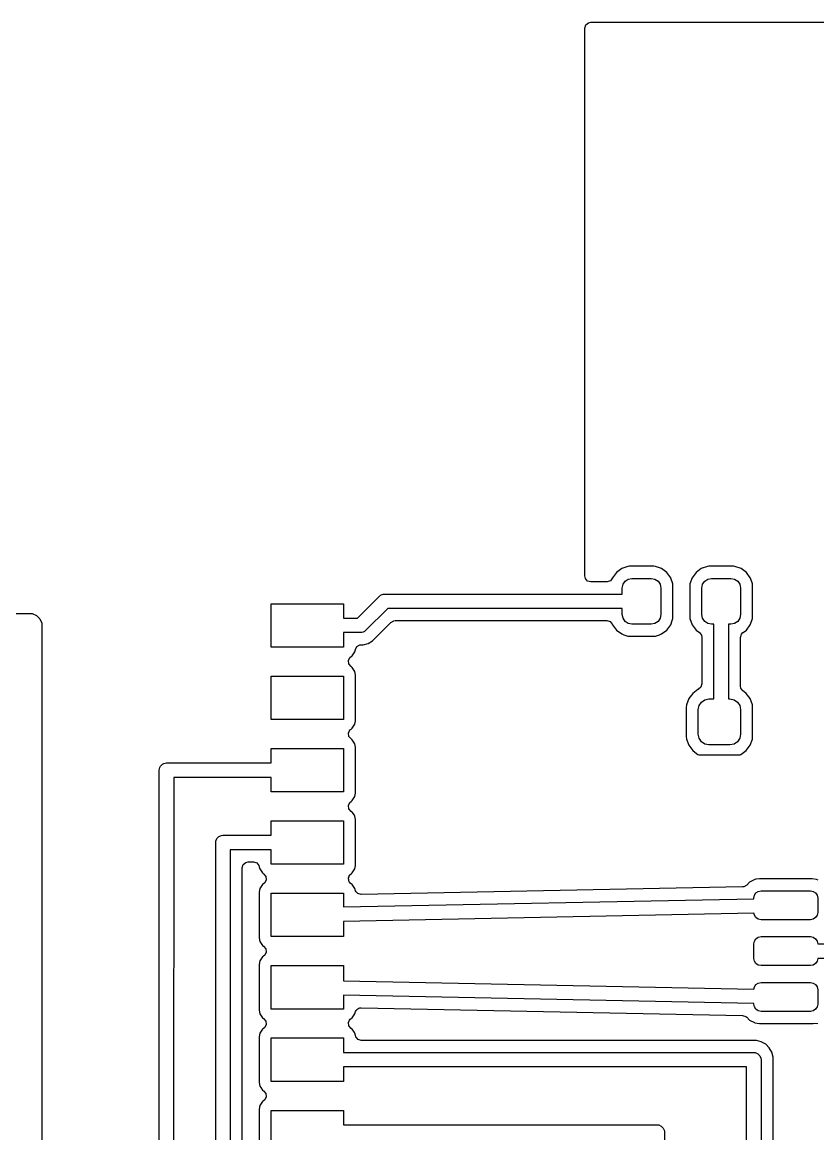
# Model space of a CAD drawing. Header units: millimetres. Extents: x 100.5 to 179.5, y -161.5 to -100.5.
# Drawn here: x 146.84 to 163.33, y -123.53 to -100.5 of the extents above; entities that cross this region are included whole.
import ezdxf

# ---------------------------------------------------------------- set-up
doc = ezdxf.new("R2010")
doc.units = ezdxf.units.MM
doc.layers.add('F.Cu', color=52, linetype='CONTINUOUS', true_color=0xb8bb26)

msp = doc.modelspace()

# ---------------------------------------------------------------- linework, layer by layer
at = {"layer": 'F.Cu', "linetype": 'CONTINUOUS'}
for p, q in [((158.5, -100.624), (158.519685, -100.556961)), ((158.5, -103.374038), (158.5, -100.624)), ((158.519685, -100.556961), (158.572489, -100.511206)), ((158.572489, -100.511206), (158.624, -100.5)), ((158.624, -100.5), (178.758445, -100.5)), ((158.5, -111.9755), (158.5, -103.374038)), ((159.15285, -111.90285), (159.072206, -112.012118)), ((159.262117, -111.822207), (159.15285, -111.90285)), ((159.262119, -111.822206), (159.262117, -111.822207)), ((159.390298, -111.777353), (159.262119, -111.822206)), ((159.3903, -111.777353), (159.390298, -111.777353)), ((159.42073, -111.7745), (159.3903, -111.777353)), ((159.420734, -111.7745), (159.42073, -111.7745)), ((159.929266, -111.7745), (159.420734, -111.7745)), ((159.92927, -111.7745), (159.929266, -111.7745)), ((159.9597, -111.777353), (159.92927, -111.7745)), ((160.08788, -111.822206), (159.9597, -111.777353)), ((160.087882, -111.822207), (160.08788, -111.822206)), ((160.19715, -111.90285), (160.087882, -111.822207)), ((160.277793, -112.012118), (160.19715, -111.90285)), ((160.80285, -111.90285), (160.722207, -112.012117)), ((160.912117, -111.822207), (160.80285, -111.90285)), ((160.912119, -111.822206), (160.912117, -111.822207)), ((161.040298, -111.777353), (160.912119, -111.822206)), ((161.0403, -111.777353), (161.040298, -111.777353)), ((161.07073, -111.7745), (161.0403, -111.777353)), ((161.070734, -111.7745), (161.07073, -111.7745)), ((161.579266, -111.7745), (161.070734, -111.7745)), ((161.57927, -111.7745), (161.579266, -111.7745)), ((161.6097, -111.777353), (161.57927, -111.7745)), ((161.73788, -111.822206), (161.6097, -111.777353)), ((161.737882, -111.822207), (161.73788, -111.822206)), ((161.84715, -111.90285), (161.737882, -111.822207)), ((161.927793, -112.012118), (161.84715, -111.90285)), ((158.511206, -112.027011), (158.5, -111.9755)), ((158.556961, -112.079815), (158.511206, -112.027011)), ((158.624, -112.0995), (158.556961, -112.079815)), ((158.953648, -112.0995), (158.624, -112.0995)), ((158.965018, -112.098978), (158.953648, -112.0995)), ((159.02997, -112.073229), (158.965018, -112.098978)), ((159.07069, -112.016452), (159.02997, -112.073229)), ((159.072205, -112.012121), (159.07069, -112.016452)), ((159.072206, -112.012118), (159.072205, -112.012121)), ((159.275, -112.225), (159.290224, -112.148463)), ((159.290224, -112.148463), (159.333579, -112.083579)), ((159.333579, -112.083579), (159.398463, -112.040224)), ((159.398463, -112.040224), (159.475, -112.025)), ((159.475, -112.025), (159.875, -112.025)), ((159.875, -112.025), (159.951537, -112.040224)), ((159.951537, -112.040224), (160.016421, -112.083579)), ((160.016421, -112.083579), (160.059776, -112.148463)), ((160.059776, -112.148463), (160.075, -112.225)), ((160.280441, -112.019685), (160.277793, -112.012118)), ((160.322646, -112.140298), (160.280441, -112.019685)), ((160.322646, -112.1403), (160.322646, -112.140298)), ((160.3255, -112.17073), (160.322646, -112.1403)), ((160.3255, -112.829269), (160.3255, -112.17073)), ((160.677353, -112.1403), (160.6745, -112.17073)), ((160.6745, -112.17073), (160.6745, -112.829269)), ((160.722206, -112.012119), (160.677353, -112.140298)), ((160.677353, -112.140298), (160.677353, -112.1403)), ((160.722207, -112.012117), (160.722206, -112.012119)), ((160.925, -112.225), (160.940224, -112.148463)), ((160.940224, -112.148463), (160.983579, -112.083579)), ((160.983579, -112.083579), (161.048463, -112.040224)), ((161.048463, -112.040224), (161.125, -112.025)), ((161.125, -112.025), (161.525, -112.025)), ((161.525, -112.025), (161.601537, -112.040224)), ((161.601537, -112.040224), (161.666421, -112.083579)), ((161.666421, -112.083579), (161.709776, -112.148463)), ((161.709776, -112.148463), (161.725, -112.225)), ((161.930441, -112.019685), (161.927793, -112.012118)), ((161.972646, -112.140298), (161.930441, -112.019685)), ((161.972646, -112.1403), (161.972646, -112.140298)), ((161.9755, -112.17073), (161.972646, -112.1403)), ((161.9755, -112.829269), (161.9755, -112.17073)), ((153.789568, -112.85), (154.245634, -112.393934)), ((154.245634, -112.393934), (154.268365, -112.375279)), ((154.268365, -112.375279), (154.300039, -112.362159)), ((154.300039, -112.362159), (154.322436, -112.352882)), ((154.322436, -112.352882), (154.3517, -112.35)), ((154.3517, -112.35), (159.275, -112.35)), ((159.275, -112.35), (159.275, -112.225)), ((160.075, -112.225), (160.075, -112.775)), ((160.925, -112.775), (160.925, -112.225)), ((161.725, -112.225), (161.725, -112.775)), ((152, -113.45), (152, -112.55)), ((152, -112.55), (153.5, -112.55)), ((153.5, -112.55), (153.5, -112.85)), ((136, -112.75), (147, -112.75)), ((147, -112.75), (147.048773, -112.754804)), ((147.048773, -112.754804), (147.138893, -112.792133)), ((147.138893, -112.792133), (147.207867, -112.861107)), ((147.207867, -112.861107), (147.245196, -112.951227)), ((153.5, -112.85), (153.789568, -112.85)), ((154.413832, -112.65), (153.957766, -113.106066)), ((159.275, -112.65), (154.413832, -112.65)), ((159.275, -112.775), (159.275, -112.65)), ((159.290224, -112.851537), (159.275, -112.775)), ((159.333579, -112.916421), (159.290224, -112.851537)), ((160.059776, -112.851537), (160.016421, -112.916421)), ((160.075, -112.775), (160.059776, -112.851537)), ((160.308369, -112.9005), (160.322646, -112.859701)), ((160.322646, -112.859699), (160.3255, -112.829269)), ((160.322646, -112.859701), (160.322646, -112.859699)), ((160.6745, -112.829269), (160.677353, -112.859699)), ((160.677353, -112.859699), (160.677353, -112.859701)), ((160.677353, -112.859701), (160.722206, -112.98788)), ((160.940224, -112.851537), (160.925, -112.775)), ((160.983579, -112.916421), (160.940224, -112.851537)), ((161.709776, -112.851537), (161.666421, -112.916421)), ((161.725, -112.775), (161.709776, -112.851537)), ((161.958369, -112.9005), (161.972646, -112.859701)), ((161.972646, -112.859699), (161.9755, -112.829269)), ((161.972646, -112.859701), (161.972646, -112.859699)), ((147.245196, -112.951227), (147.25, -113)), ((147.25, -113), (147.25, -128.35)), ((154.097613, -113.32048), (154.481273, -112.936818)), ((154.481273, -112.936818), (154.542596, -112.903334)), ((154.542596, -112.903334), (154.568954, -112.9005)), ((154.568954, -112.9005), (158.953648, -112.9005)), ((158.953648, -112.9005), (159.020687, -112.920185)), ((159.020687, -112.920185), (159.066442, -112.972989)), ((159.066442, -112.972989), (159.07069, -112.983548)), ((159.07069, -112.983548), (159.072205, -112.987878)), ((159.072205, -112.987878), (159.072206, -112.987881)), ((159.072206, -112.987881), (159.072207, -112.987882)), ((159.072207, -112.987882), (159.15285, -113.09715)), ((159.15285, -113.09715), (159.262118, -113.177793)), ((159.398463, -112.959776), (159.333579, -112.916421)), ((159.475, -112.975), (159.398463, -112.959776)), ((159.875, -112.975), (159.475, -112.975)), ((159.951537, -112.959776), (159.875, -112.975)), ((160.016421, -112.916421), (159.951537, -112.959776)), ((160.087882, -113.177793), (160.19715, -113.09715)), ((160.19715, -113.09715), (160.277793, -112.987882)), ((160.277793, -112.987882), (160.308369, -112.9005)), ((160.722206, -112.98788), (160.722207, -112.987882)), ((160.722207, -112.987882), (160.802849, -113.097149)), ((160.802849, -113.097149), (160.802851, -113.097151)), ((160.802851, -113.097151), (160.874133, -113.149759)), ((161.048463, -112.959776), (160.983579, -112.916421)), ((161.125, -112.975), (161.048463, -112.959776)), ((161.175, -112.975), (161.125, -112.975)), ((161.175, -114.525), (161.175, -112.975)), ((161.525, -112.975), (161.475, -112.975)), ((161.475, -112.975), (161.475, -114.525)), ((161.601537, -112.959776), (161.525, -112.975)), ((161.666421, -112.916421), (161.601537, -112.959776)), ((161.782393, -113.144942), (161.84715, -113.09715)), ((161.84715, -113.09715), (161.927793, -112.987882)), ((161.927793, -112.987882), (161.958369, -112.9005)), ((153.8517, -113.15), (153.5, -113.15)), ((153.5, -113.15), (153.5, -113.45)), ((153.880964, -113.147118), (153.8517, -113.15)), ((153.903361, -113.13784), (153.880964, -113.147118)), ((153.935035, -113.124721), (153.903361, -113.13784)), ((153.957766, -113.106066), (153.935035, -113.124721)), ((154.006288, -113.373207), (154.097613, -113.32048)), ((159.262118, -113.177793), (159.304845, -113.192744)), ((159.304845, -113.192744), (159.390299, -113.222646)), ((159.390299, -113.222646), (159.42073, -113.2255)), ((159.42073, -113.2255), (159.420734, -113.2255)), ((159.420734, -113.2255), (159.92927, -113.2255)), ((159.92927, -113.2255), (159.959699, -113.222646)), ((159.959699, -113.222646), (159.959701, -113.222646)), ((159.959701, -113.222646), (160.043891, -113.193186)), ((160.043891, -113.193186), (160.087882, -113.177793)), ((160.874133, -113.149759), (160.916384, -113.205406)), ((160.916384, -113.205406), (160.9245, -113.249529)), ((160.9245, -113.249529), (160.9245, -114.21063)), ((161.7255, -113.249529), (161.745185, -113.18249)), ((161.7255, -114.259642), (161.7255, -113.249529)), ((161.745185, -113.18249), (161.775867, -113.149759)), ((161.775867, -113.149759), (161.782393, -113.144942)), ((153.5, -113.45), (152, -113.45)), ((153.680601, -113.630601), (153.735966, -113.54774)), ((153.735966, -113.54774), (153.735967, -113.547735)), ((153.735967, -113.547735), (153.745402, -113.500308)), ((153.745402, -113.500308), (153.777788, -113.438397)), ((153.777788, -113.438397), (153.838504, -113.403823)), ((153.838504, -113.403823), (153.867019, -113.4005)), ((153.867019, -113.4005), (153.904425, -113.4005)), ((153.904425, -113.4005), (153.904427, -113.4005)), ((153.904427, -113.4005), (154.006288, -113.373207)), ((153.602698, -113.730166), (153.632852, -113.667138)), ((153.611405, -113.799491), (153.602698, -113.730166)), ((153.632852, -113.667138), (153.65621, -113.646898)), ((153.65621, -113.646898), (153.680601, -113.630601)), ((153.656209, -113.853101), (153.611405, -113.799491)), ((153.680601, -113.869399), (153.656209, -113.853101)), ((153.735966, -113.95226), (153.680601, -113.869399)), ((153.735967, -113.952264), (153.735966, -113.95226)), ((153.750499, -114.025321), (153.735967, -113.952264)), ((152, -114.95), (152, -114.05)), ((152, -114.05), (153.5, -114.05)), ((153.5, -114.05), (153.5, -114.95)), ((153.7505, -114.025323), (153.750499, -114.025321)), ((153.7505, -114.025326), (153.7505, -114.025323)), ((153.7505, -114.698855), (153.7505, -114.025326)), ((160.9245, -114.21063), (160.904815, -114.277669)), ((160.733528, -114.408528), (160.652664, -114.516549)), ((160.841551, -114.327663), (160.733528, -114.408528)), ((160.841552, -114.327662), (160.841551, -114.327663)), ((160.843843, -114.326808), (160.841552, -114.327662)), ((160.852011, -114.323424), (160.843843, -114.326808)), ((160.904815, -114.277669), (160.852011, -114.323424)), ((161.733318, -114.302975), (161.7255, -114.259642)), ((161.775189, -114.358909), (161.733318, -114.302975)), ((161.79098, -114.37073), (161.775189, -114.358909)), ((161.841472, -114.408528), (161.79098, -114.37073)), ((161.922336, -114.51655), (161.841472, -114.408528)), ((153.7505, -114.974674), (153.7505, -114.698855)), ((160.605509, -114.642975), (160.5995, -114.698855)), ((160.5995, -114.698855), (160.5995, -115.301144)), ((160.652662, -114.516552), (160.605509, -114.642975)), ((160.652664, -114.516549), (160.652662, -114.516552)), ((160.85, -114.74375), (160.866651, -114.660038)), ((160.866651, -114.660038), (160.91407, -114.58907)), ((160.91407, -114.58907), (160.985038, -114.541651)), ((160.985038, -114.541651), (161.06875, -114.525)), ((161.06875, -114.525), (161.175, -114.525)), ((161.475, -114.525), (161.50625, -114.525)), ((161.50625, -114.525), (161.589962, -114.541651)), ((161.589962, -114.541651), (161.66093, -114.58907)), ((161.66093, -114.58907), (161.708349, -114.660038)), ((161.708349, -114.660038), (161.725, -114.74375)), ((161.969491, -114.642978), (161.922336, -114.51655)), ((161.970739, -114.654586), (161.969491, -114.642978)), ((161.975499, -114.698855), (161.970739, -114.654586)), ((161.9755, -114.69887), (161.975499, -114.698855)), ((161.9755, -115.301129), (161.9755, -114.69887)), ((160.85, -115.25625), (160.85, -114.74375)), ((161.725, -114.74375), (161.725, -115.25625)), ((153.5, -114.95), (152, -114.95)), ((153.602698, -115.230166), (153.632852, -115.167138)), ((153.632852, -115.167138), (153.65621, -115.146898)), ((153.65621, -115.146898), (153.680601, -115.130601)), ((153.680601, -115.130601), (153.735966, -115.04774)), ((153.735966, -115.04774), (153.7505, -114.974674)), ((153.611405, -115.299491), (153.602698, -115.230166)), ((153.656209, -115.353101), (153.611405, -115.299491)), ((153.680601, -115.369399), (153.656209, -115.353101)), ((153.735966, -115.45226), (153.680601, -115.369399)), ((160.5995, -115.301144), (160.605509, -115.357024)), ((160.605509, -115.357024), (160.652662, -115.483447)), ((160.866651, -115.339962), (160.85, -115.25625)), ((160.91407, -115.41093), (160.866651, -115.339962)), ((161.708349, -115.339962), (161.66093, -115.41093)), ((161.725, -115.25625), (161.708349, -115.339962)), ((161.922336, -115.48345), (161.969491, -115.357022)), ((161.969491, -115.357022), (161.974562, -115.309857)), ((161.974562, -115.309857), (161.975499, -115.301144)), ((161.975499, -115.301144), (161.9755, -115.301129)), ((152, -115.85), (152, -115.55)), ((152, -115.55), (153.5, -115.55)), ((153.5, -115.55), (153.5, -116.45)), ((153.735967, -115.452264), (153.735966, -115.45226)), ((153.750499, -115.525321), (153.735967, -115.452264)), ((153.7505, -115.525323), (153.750499, -115.525321)), ((153.7505, -115.525326), (153.7505, -115.525323)), ((153.7505, -116.474674), (153.7505, -115.525326)), ((160.652662, -115.483447), (160.652664, -115.48345)), ((160.652664, -115.48345), (160.733528, -115.591472)), ((160.733528, -115.591472), (160.815627, -115.65293)), ((160.985038, -115.458349), (160.91407, -115.41093)), ((161.06875, -115.475), (160.985038, -115.458349)), ((161.50625, -115.475), (161.06875, -115.475)), ((161.589962, -115.458349), (161.50625, -115.475)), ((161.66093, -115.41093), (161.589962, -115.458349)), ((161.73345, -115.672336), (161.841472, -115.591472)), ((161.841472, -115.591472), (161.922336, -115.48345)), ((149.746712, -115.875247), (149.774493, -115.863751)), ((149.774493, -115.863751), (149.800735, -115.852882)), ((149.800735, -115.852882), (149.800773, -115.852878)), ((149.800773, -115.852878), (149.800793, -115.85287)), ((149.800793, -115.85287), (149.800856, -115.85287)), ((149.800856, -115.85287), (149.829999, -115.85)), ((149.829999, -115.85), (152, -115.85)), ((160.815627, -115.65293), (160.841549, -115.672335)), ((160.841549, -115.672335), (160.841552, -115.672337)), ((160.841552, -115.672337), (160.860221, -115.6793)), ((160.860221, -115.6793), (161.714779, -115.6793)), ((161.714779, -115.6793), (161.73345, -115.672336)), ((149.675188, -128.125), (149.679999, -115.99994)), ((149.679999, -115.99994), (149.682881, -115.970799)), ((149.682881, -115.970736), (149.682889, -115.970716)), ((149.682881, -115.970799), (149.682881, -115.970736)), ((149.682889, -115.970716), (149.682893, -115.970678)), ((149.682893, -115.970678), (149.693795, -115.944387)), ((149.693795, -115.944387), (149.705279, -115.916664)), ((149.705279, -115.916664), (149.7053, -115.916642)), ((149.7053, -115.916642), (149.705312, -115.916615)), ((149.705312, -115.916615), (149.726012, -115.895931)), ((149.726012, -115.895931), (149.746663, -115.87528)), ((149.746663, -115.87528), (149.74669, -115.875268)), ((149.74669, -115.875268), (149.746712, -115.875247)), ((149.97994, -116.15), (149.975188, -128.125)), ((152, -116.15), (149.97994, -116.15)), ((152, -116.45), (152, -116.15)), ((153.5, -116.45), (152, -116.45)), ((153.680601, -116.630601), (153.735966, -116.54774)), ((153.735966, -116.54774), (153.7505, -116.474674)), ((153.602698, -116.730166), (153.632852, -116.667138)), ((153.611405, -116.799491), (153.602698, -116.730166)), ((153.632852, -116.667138), (153.65621, -116.646898)), ((153.65621, -116.646898), (153.680601, -116.630601)), ((153.656209, -116.853101), (153.611405, -116.799491)), ((153.680601, -116.869399), (153.656209, -116.853101)), ((153.724945, -116.935766), (153.680601, -116.869399)), ((153.735966, -116.95226), (153.724945, -116.935766)), ((153.735967, -116.952264), (153.735966, -116.95226)), ((153.750499, -117.025321), (153.735967, -116.952264)), ((152, -117.35), (152, -117.05)), ((152, -117.05), (153.5, -117.05)), ((153.5, -117.05), (153.5, -117.95)), ((153.7505, -117.025323), (153.750499, -117.025321)), ((153.7505, -117.025326), (153.7505, -117.025323)), ((153.7505, -117.974674), (153.7505, -117.025326)), ((150.85, -117.5), (150.852882, -117.470736)), ((150.852882, -117.470736), (150.87528, -117.416664)), ((150.87528, -117.416664), (150.916664, -117.37528)), ((150.916664, -117.37528), (150.970736, -117.352882)), ((150.970736, -117.352882), (151, -117.35)), ((151, -117.35), (152, -117.35)), ((150.85, -137.979972), (150.85, -117.5)), ((152, -117.65), (151.15, -117.65)), ((151.15, -117.65), (151.15, -133.670499)), ((152, -117.95), (152, -117.65)), ((151.420185, -117.957461), (151.472989, -117.911706)), ((151.472989, -117.911706), (151.5245, -117.9005)), ((151.5245, -117.9005), (151.632981, -117.9005)), ((151.632981, -117.9005), (151.70002, -117.920185)), ((151.70002, -117.920185), (151.745775, -117.972989)), ((151.4005, -118.0245), (151.420185, -117.957461)), ((151.4005, -133.297244), (151.4005, -118.0245)), ((151.745775, -117.972989), (151.754598, -118.000308)), ((151.754598, -118.000308), (151.764032, -118.047736)), ((151.764032, -118.047736), (151.764033, -118.047739)), ((151.764033, -118.047739), (151.764034, -118.04774)), ((151.764034, -118.04774), (151.819399, -118.130601)), ((151.819399, -118.130601), (151.84379, -118.146898)), ((151.84379, -118.146898), (151.888594, -118.200511)), ((153.5, -117.95), (152, -117.95)), ((153.627823, -118.177648), (153.632852, -118.167138)), ((153.632852, -118.167138), (153.65621, -118.146898)), ((153.65621, -118.146898), (153.680601, -118.130601)), ((153.680601, -118.130601), (153.735966, -118.04774)), ((153.735966, -118.04774), (153.7505, -117.974674)), ((151.819399, -118.369399), (151.764033, -118.45226)), ((151.840463, -118.355325), (151.819399, -118.369399)), ((151.843791, -118.3531), (151.840463, -118.355325)), ((151.867146, -118.332863), (151.843791, -118.3531)), ((151.897301, -118.269836), (151.867146, -118.332863)), ((151.888594, -118.200511), (151.897301, -118.269836)), ((153.601137, -118.252982), (153.604149, -118.241726)), ((153.608424, -118.275759), (153.601137, -118.252982)), ((153.602698, -118.230166), (153.613019, -118.208592)), ((153.604149, -118.241726), (153.602698, -118.230166)), ((153.611405, -118.299491), (153.608424, -118.275759)), ((153.618877, -118.308432), (153.611405, -118.299491)), ((153.613019, -118.208592), (153.619204, -118.185488)), ((153.622428, -118.319529), (153.618877, -118.308432)), ((153.619204, -118.185488), (153.627823, -118.177648)), ((153.636033, -118.33962), (153.622428, -118.319529)), ((153.680601, -118.369399), (153.636033, -118.33962)), ((153.735966, -118.45226), (153.680601, -118.369399)), ((161.852419, -118.381188), (161.791095, -118.414672)), ((161.911655, -118.321951), (161.852419, -118.381188)), ((161.911657, -118.321951), (161.911655, -118.321951)), ((161.911658, -118.32195), (161.911657, -118.321951)), ((162.024696, -118.264354), (161.911658, -118.32195)), ((162.040936, -118.261782), (162.024696, -118.264354)), ((162.118482, -118.2495), (162.040936, -118.261782)), ((163.206524, -118.2495), (162.118482, -118.2495)), ((163.300301, -118.264352), (163.206524, -118.2495)), ((163.336517, -118.282805), (163.300301, -118.264352)), ((151.764032, -118.452264), (151.7495, -118.525321)), ((151.7495, -118.525321), (151.7495, -119.474678)), ((151.764033, -118.45226), (151.764032, -118.452264)), ((152, -119.45), (152, -118.55)), ((152, -118.55), (153.5, -118.55)), ((153.5, -118.55), (153.5, -118.834837)), ((153.745804, -118.501719), (153.735966, -118.45226)), ((153.759859, -118.522474), (153.745804, -118.501719)), ((153.79761, -118.558592), (153.759859, -118.522474)), ((153.865033, -118.57692), (153.79761, -118.558592)), ((161.767239, -118.417481), (153.865033, -118.57692)), ((161.791095, -118.414672), (161.767239, -118.417481)), ((162, -118.65), (162.011418, -118.592597)), ((162.011418, -118.592597), (162.043934, -118.543934)), ((162.043934, -118.543934), (162.092597, -118.511418)), ((162.092597, -118.511418), (162.15, -118.5)), ((162.15, -118.5), (163.175, -118.5)), ((163.175, -118.5), (163.232403, -118.511418)), ((163.232403, -118.511418), (163.281066, -118.543934)), ((163.281066, -118.543934), (163.313582, -118.592597)), ((163.313582, -118.592597), (163.325, -118.65)), ((153.5, -118.834837), (162, -118.663336)), ((162, -118.663336), (162, -118.65)), ((163.325, -118.65), (163.325, -118.95)), ((162.002654, -118.963343), (153.5, -119.134897)), ((162.011418, -119.007403), (162.002654, -118.963343)), ((162.043934, -119.056066), (162.011418, -119.007403)), ((162.092597, -119.088582), (162.043934, -119.056066)), ((162.15, -119.1), (162.092597, -119.088582)), ((163.232403, -119.088582), (163.175, -119.1)), ((163.281066, -119.056066), (163.232403, -119.088582)), ((163.313582, -119.007403), (163.281066, -119.056066)), ((163.325, -118.95), (163.313582, -119.007403)), ((153.5, -119.134897), (153.5, -119.45)), ((163.175, -119.1), (162.15, -119.1)), ((151.7495, -119.474678), (151.764032, -119.547735)), ((151.764032, -119.547735), (151.764033, -119.547739)), ((151.764033, -119.547739), (151.764034, -119.54774)), ((151.764034, -119.54774), (151.819399, -119.630601)), ((153.5, -119.45), (152, -119.45)), ((162, -119.6), (162.011418, -119.542597)), ((162.011418, -119.542597), (162.043934, -119.493934)), ((162.043934, -119.493934), (162.092597, -119.461418)), ((162.092597, -119.461418), (162.15, -119.45)), ((162.15, -119.45), (163.175, -119.45)), ((163.175, -119.45), (163.232403, -119.461418)), ((163.232403, -119.461418), (163.281066, -119.493934)), ((163.281066, -119.493934), (163.313582, -119.542597)), ((163.313582, -119.542597), (163.325, -119.6)), ((151.819399, -119.630601), (151.84379, -119.646898)), ((151.84379, -119.646898), (151.888594, -119.700511)), ((151.897301, -119.769836), (151.867146, -119.832863)), ((151.888594, -119.700511), (151.897301, -119.769836)), ((162, -119.9), (162, -119.6)), ((163.325, -119.6), (163.8, -119.6)), ((151.764032, -119.952264), (151.7495, -120.025321)), ((151.764033, -119.95226), (151.764032, -119.952264)), ((151.819399, -119.869399), (151.764033, -119.95226)), ((151.843791, -119.8531), (151.819399, -119.869399)), ((151.867146, -119.832863), (151.843791, -119.8531)), ((162.011418, -119.957403), (162, -119.9)), ((162.043934, -120.006066), (162.011418, -119.957403)), ((162.092597, -120.038582), (162.043934, -120.006066)), ((163.281066, -120.006066), (163.232403, -120.038582)), ((163.313582, -119.957403), (163.281066, -120.006066)), ((163.325, -119.9), (163.313582, -119.957403)), ((163.65, -119.9), (163.325, -119.9)), ((151.7495, -120.025321), (151.7495, -120.974678)), ((152, -120.95), (152, -120.05)), ((152, -120.05), (153.5, -120.05)), ((153.5, -120.05), (153.5, -120.365102)), ((162.15, -120.05), (162.092597, -120.038582)), ((163.175, -120.05), (162.15, -120.05)), ((163.232403, -120.038582), (163.175, -120.05)), ((153.5, -120.365102), (162.002654, -120.536656)), ((162.011418, -120.492597), (162.043934, -120.443934)), ((162.043934, -120.443934), (162.092597, -120.411418)), ((162.092597, -120.411418), (162.15, -120.4)), ((162.15, -120.4), (163.175, -120.4)), ((163.175, -120.4), (163.232403, -120.411418)), ((163.232403, -120.411418), (163.281066, -120.443934)), ((163.281066, -120.443934), (163.313582, -120.492597)), ((162, -120.836663), (153.5, -120.665162)), ((153.5, -120.665162), (153.5, -120.95)), ((162.002654, -120.536656), (162.011418, -120.492597)), ((163.313582, -120.492597), (163.325, -120.55)), ((163.325, -120.55), (163.325, -120.85)), ((153.794729, -120.948747), (153.813747, -120.933053)), ((153.813747, -120.933053), (153.824554, -120.931763)), ((153.824554, -120.931763), (153.834014, -120.926377)), ((153.834014, -120.926377), (153.865026, -120.923078)), ((153.865026, -120.923078), (161.767238, -121.082517)), ((162, -120.85), (162, -120.836663)), ((162.011418, -120.907403), (162, -120.85)), ((162.043934, -120.956066), (162.011418, -120.907403)), ((163.313582, -120.907403), (163.281066, -120.956066)), ((163.325, -120.85), (163.313582, -120.907403)), ((151.7495, -120.974678), (151.764032, -121.047735)), ((151.764032, -121.047735), (151.764033, -121.047739)), ((151.764033, -121.047739), (151.764034, -121.04774)), ((151.764034, -121.04774), (151.819399, -121.130601)), ((151.819399, -121.130601), (151.84379, -121.146898)), ((151.84379, -121.146898), (151.888594, -121.200511)), ((153.5, -120.95), (152, -120.95)), ((153.622428, -121.180472), (153.636034, -121.160378)), ((153.636034, -121.160378), (153.680601, -121.130601)), ((153.680601, -121.130601), (153.735966, -121.04774)), ((153.735966, -121.04774), (153.745804, -120.998279)), ((153.745804, -120.998279), (153.759859, -120.977525)), ((153.759859, -120.977525), (153.768252, -120.970597)), ((153.768252, -120.970597), (153.773299, -120.960951)), ((153.773299, -120.960951), (153.794729, -120.948747)), ((161.767238, -121.082517), (161.833867, -121.10355)), ((161.833867, -121.10355), (161.852418, -121.118811)), ((161.852418, -121.118811), (161.911652, -121.178045)), ((162.092597, -120.988582), (162.043934, -120.956066)), ((162.15, -121), (162.092597, -120.988582)), ((163.175, -121), (162.15, -121)), ((163.232403, -120.988582), (163.175, -121)), ((163.281066, -120.956066), (163.232403, -120.988582)), ((151.819399, -121.369399), (151.764033, -121.45226)), ((151.828455, -121.363348), (151.819399, -121.369399)), ((151.843791, -121.3531), (151.828455, -121.363348)), ((151.867146, -121.332863), (151.843791, -121.3531)), ((151.897301, -121.269836), (151.867146, -121.332863)), ((151.888594, -121.200511), (151.897301, -121.269836)), ((153.602698, -121.230166), (153.622428, -121.180472)), ((153.611405, -121.299491), (153.602698, -121.230166)), ((153.656209, -121.353101), (153.611405, -121.299491)), ((153.680601, -121.369399), (153.656209, -121.353101)), ((153.725649, -121.436819), (153.680601, -121.369399)), ((161.911652, -121.178045), (161.911654, -121.178046)), ((161.911654, -121.178046), (161.911658, -121.17805)), ((161.911658, -121.17805), (162.013941, -121.230166)), ((162.013941, -121.230166), (162.024698, -121.235647)), ((162.024698, -121.235647), (162.118475, -121.250499)), ((162.118475, -121.250499), (162.118481, -121.2505)), ((162.118481, -121.2505), (163.206518, -121.250499)), ((163.206518, -121.250499), (163.206521, -121.250499)), ((163.206521, -121.250499), (163.231145, -121.246598)), ((163.231145, -121.246598), (163.256102, -121.242646)), ((163.256102, -121.242646), (163.325395, -121.2516)), ((151.764032, -121.452264), (151.7495, -121.525321)), ((151.7495, -121.525321), (151.7495, -122.474678)), ((151.764033, -121.45226), (151.764032, -121.452264)), ((152, -122.45), (152, -121.55)), ((152, -121.55), (153.5, -121.55)), ((153.5, -121.55), (153.5, -121.85)), ((153.735966, -121.45226), (153.725649, -121.436819)), ((153.735967, -121.452263), (153.735966, -121.45226)), ((153.745402, -121.499692), (153.735967, -121.452263)), ((153.754225, -121.527011), (153.745402, -121.499692)), ((153.79998, -121.579815), (153.754225, -121.527011)), ((153.867019, -121.5995), (153.79998, -121.579815)), ((162.052726, -121.5995), (153.867019, -121.5995)), ((162.052727, -121.5995), (162.052726, -121.5995)), ((162.154587, -121.626793), (162.052727, -121.5995)), ((153.5, -121.85), (162, -121.85)), ((162, -121.85), (162.029264, -121.852882)), ((162.029264, -121.852882), (162.083336, -121.87528)), ((162.245913, -121.67952), (162.154587, -121.626793)), ((162.32048, -121.754087), (162.245913, -121.67952)), ((162.373207, -121.845413), (162.32048, -121.754087)), ((162.4005, -121.947273), (162.373207, -121.845413)), ((162.083336, -121.87528), (162.12472, -121.916664)), ((162.12472, -121.916664), (162.147118, -121.970736)), ((162.147118, -121.970736), (162.15, -122)), ((162.15, -122), (162.15, -139.25)), ((162.4005, -121.947275), (162.4005, -121.947273)), ((162.4005, -131.802135), (162.4005, -121.947275)), ((161.85, -122.15), (153.5, -122.15)), ((153.5, -122.15), (153.5, -122.45)), ((161.85, -134.025), (161.85, -122.15)), ((151.7495, -122.474678), (151.764032, -122.547735)), ((153.5, -122.45), (152, -122.45)), ((151.764032, -122.547735), (151.764033, -122.547739)), ((151.764033, -122.547739), (151.782405, -122.575235)), ((151.782405, -122.575235), (151.819399, -122.630601)), ((151.819399, -122.630601), (151.84379, -122.646898)), ((151.84379, -122.646898), (151.888594, -122.700511)), ((151.897301, -122.769836), (151.867146, -122.832863)), ((151.888594, -122.700511), (151.897301, -122.769836)), ((151.764032, -122.952264), (151.7495, -123.025321)), ((151.764033, -122.95226), (151.764032, -122.952264)), ((151.819399, -122.869399), (151.764033, -122.95226)), ((151.830271, -122.862135), (151.819399, -122.869399)), ((151.843791, -122.8531), (151.830271, -122.862135)), ((151.867146, -122.832863), (151.843791, -122.8531)), ((151.7495, -123.025321), (151.7495, -123.974678)), ((152, -123.95), (152, -123.05)), ((152, -123.05), (153.5, -123.05)), ((153.5, -123.05), (153.5, -123.35)), ((153.5, -123.35), (160, -123.35)), ((160, -123.35), (160.029264, -123.352882)), ((160.029264, -123.352882), (160.083336, -123.37528)), ((160.083336, -123.37528), (160.12472, -123.416664)), ((160.12472, -123.416664), (160.147118, -123.470736)), ((160.147118, -123.470736), (160.15, -123.5)), ((160.15, -123.5), (160.15, -139.25))]:
    msp.add_line(p, q, dxfattribs=at)

doc.saveas('drawing.dxf')
